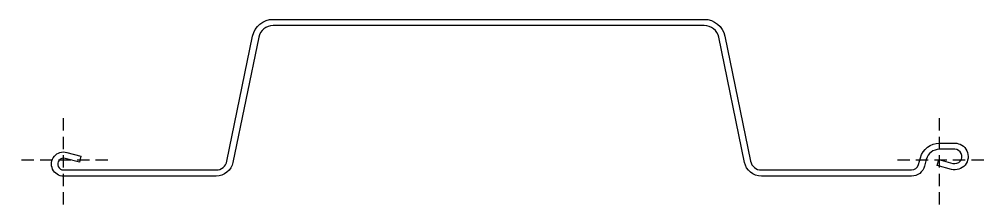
# Model space of a CAD drawing. Header units: millimetres. Extents: x -36 to 747, y -36 to 114.
import ezdxf

# ---------------------------------------------------------------- set-up
doc = ezdxf.new("R2010")
doc.units = ezdxf.units.MM
doc.linetypes.add('DASHED', pattern=[0.75, 0.5, -0.25])
doc.layers.add('ref', color=251, linetype='Continuous', plot=False)

msp = doc.modelspace()

# ---------------------------------------------------------------- linework, layer by layer
msp.add_lwpolyline([(557.57, -0.69, 0.355859), (566.38, -7.88), (688.19, -7.88, 0.339454), (693.99, -3.43), (695.45, 2.02, -0.339454), (710.9, 13.88), (723.4, 13.88, -1.140281), (720.6, -7.36), (709.01, -4.25), (710.31, 0.58), (721.9, -2.53, 1.140281), (723.4, 8.88), (710.9, 8.88, 0.339454), (700.27, 0.72), (698.82, -4.72, -0.339454), (688.19, -12.88), (566.38, -12.88, -0.355859), (552.67, -1.7), (531.8, 99.55, 0.355859), (520.05, 109.12), (170.12, 109.12, 0.355859), (158.37, 99.55), (137.5, -1.7, -0.355859), (123.79, -12.88), (0, -12.88, -1.140281), (2.54, 6.39), (14.13, 3.29), (12.83, -1.54), (1.24, 1.56, 1.140281), (0, -7.88), (123.79, -7.88, 0.355859), (132.61, -0.69), (153.47, 100.56, -0.355859), (170.12, 114.12), (520.05, 114.12, -0.355859), (536.7, 100.56)], format="xyb", close=True)
at = {"layer": 'ref', "linetype": 'DASHED', "ltscale": 20}
for p, q in [((0, -35.95), (0, 35.95)), ((710.9, -35.95), (710.9, 35.95)), ((35.95, 0), (-35.95, 0)), ((746.85, 0), (674.95, 0))]:
    msp.add_line(p, q, dxfattribs=at)

doc.saveas('drawing.dxf')
